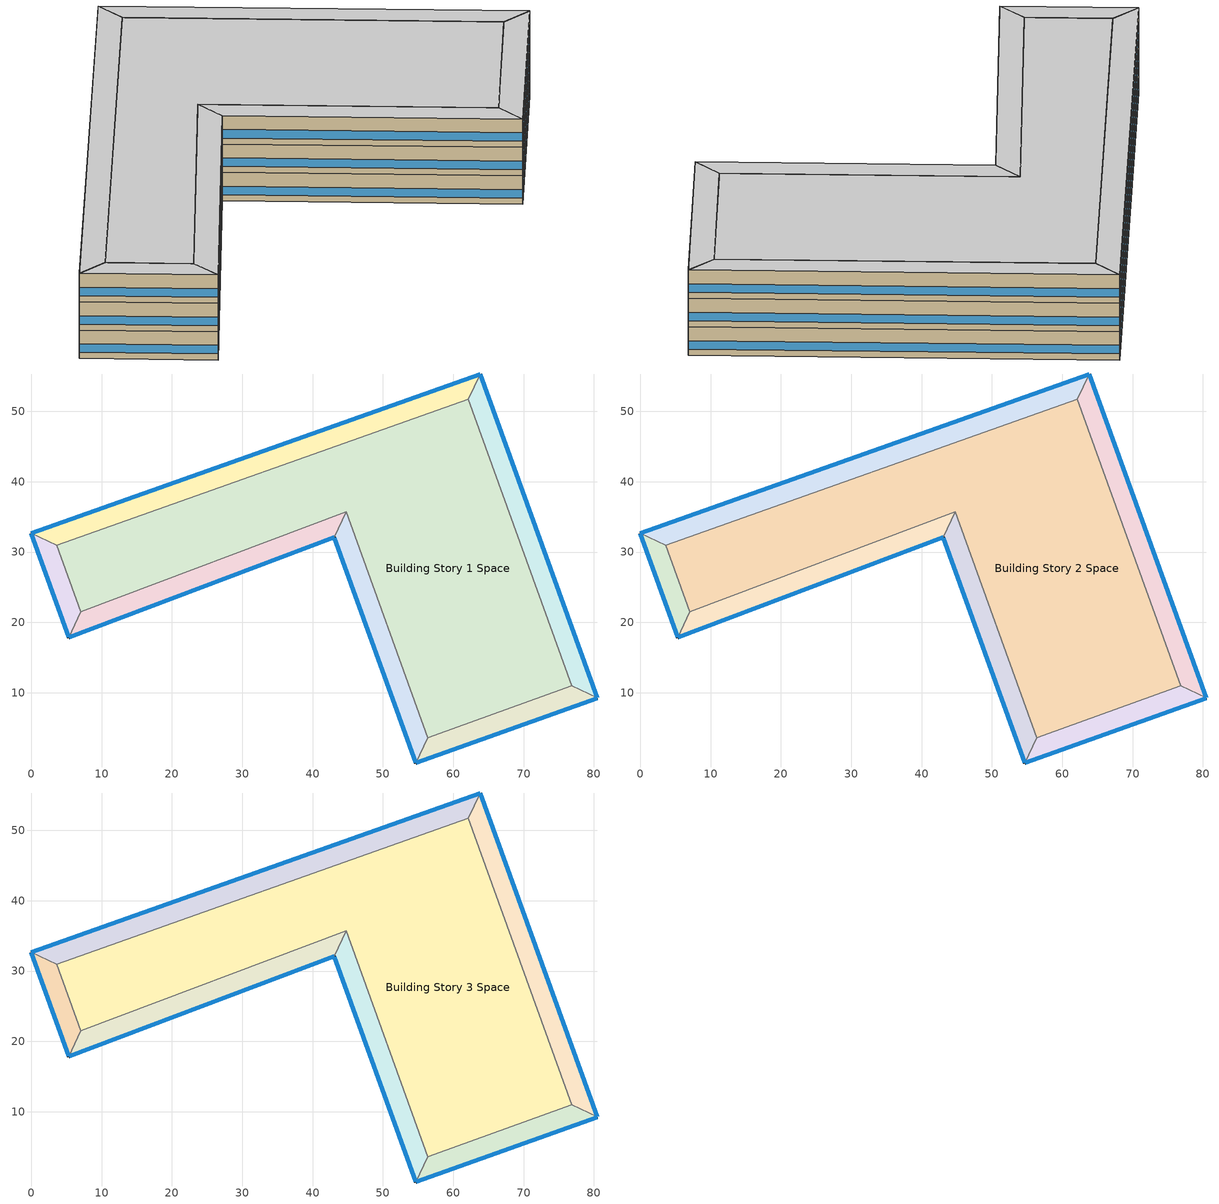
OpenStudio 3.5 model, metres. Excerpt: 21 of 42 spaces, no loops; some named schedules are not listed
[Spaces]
Building Story 1 Space
 floor ground: 56.39,3.62 44.77,35.71 7.02,21.48 3.62,30.94 62.14,51.7 76.87,10.95 z0
 wall adiabatic (LargeHotel Interior Wall): 44.77,35.71 56.39,3.62 76.87,10.95 62.14,51.7 3.62,30.94 7.02,21.48 44.77,35.71 z0:3.6
 ceiling adiabatic (LargeHotel Interior Floor): 76.87,10.95 62.14,51.7 3.62,30.94 7.02,21.48 44.77,35.71 56.39,3.62 z3.6
Building Story 1 Space 1
 floor ground: 54.69,0 43.1,32.08 44.77,35.71 56.39,3.62 z0
 wall outside: 43.1,32.08 54.69,0 z0:3.6
 wall adiabatic (LargeHotel Interior Wall): 54.69,0 56.39,3.62 44.77,35.71 43.1,32.08 z0:3.6
 window: 43.11,32.06 54.68,0.02 z0.76:1.84
 ceiling adiabatic (LargeHotel Interior Ceiling): 56.39,3.62 44.77,35.71 43.1,32.08 54.69,0 z3.6
Building Story 1 Space 2
 floor ground: 43.1,32.08 5.35,17.85 7.02,21.48 44.77,35.71 z0
 wall outside: 5.35,17.85 43.1,32.08 z0:3.6
 wall adiabatic (LargeHotel Interior Wall): 43.1,32.08 44.77,35.71 7.02,21.48 5.35,17.85 z0:3.6
 window: 5.37,17.85 43.08,32.07 z0.76:1.84
 ceiling adiabatic (LargeHotel Interior Ceiling): 44.77,35.71 7.02,21.48 5.35,17.85 43.1,32.08 z3.6
Building Story 1 Space 3
 floor ground: 5.35,17.85 0,32.65 3.62,30.94 7.02,21.48 z0
 wall outside: 0,32.65 5.35,17.85 z0:3.6
 wall adiabatic (LargeHotel Interior Wall): 5.35,17.85 7.02,21.48 3.62,30.94 0,32.65 z0:3.6
 window: 0.01,32.63 5.34,17.87 z0.76:1.85
 ceiling adiabatic (LargeHotel Interior Ceiling): 7.02,21.48 3.62,30.94 0,32.65 5.35,17.85 z3.6
Building Story 1 Space 4
 floor ground: 0,32.65 63.85,55.31 62.14,51.7 3.62,30.94 z0
 wall outside: 63.85,55.31 0,32.65 z0:3.6
 wall adiabatic (LargeHotel Interior Wall): 0,32.65 3.62,30.94 62.14,51.7 63.85,55.31 z0:3.6
 window: 63.82,55.31 0.02,32.66 z0.76:1.84
 ceiling adiabatic (LargeHotel Interior Ceiling): 3.62,30.94 62.14,51.7 63.85,55.31 0,32.65 z3.6
Building Story 1 Space 5
 floor ground: 63.85,55.31 80.48,9.25 76.87,10.95 62.14,51.7 z0
 wall outside: 80.48,9.25 63.85,55.31 z0:3.6
 wall adiabatic (LargeHotel Interior Wall): 63.85,55.31 62.14,51.7 76.87,10.95 80.48,9.25 z0:3.6
 window: 80.48,9.28 63.85,55.29 z0.76:1.84
 ceiling adiabatic (LargeHotel Interior Ceiling): 62.14,51.7 76.87,10.95 80.48,9.25 63.85,55.31 z3.6
Building Story 1 Space 6
 floor ground: 80.48,9.25 54.69,0 56.39,3.62 76.87,10.95 z0
 wall outside: 54.69,0 80.48,9.25 z0:3.6
 wall adiabatic (LargeHotel Interior Wall): 80.48,9.25 76.87,10.95 56.39,3.62 54.69,0 z0:3.6
 window: 54.71,0.01 80.46,9.24 z0.76:1.84
 ceiling adiabatic (LargeHotel Interior Ceiling): 76.87,10.95 56.39,3.62 54.69,0 80.48,9.25 z3.6
Building Story 2 Space
 floor adiabatic (LargeHotel Interior Floor): 56.39,3.62 44.77,35.71 7.02,21.48 3.62,30.94 62.14,51.7 76.87,10.95 z3.6
 wall adiabatic (LargeHotel Interior Wall): 44.77,35.71 56.39,3.62 76.87,10.95 62.14,51.7 3.62,30.94 7.02,21.48 44.77,35.71 z3.6:7.2
 ceiling adiabatic (LargeHotel Interior Ceiling): 76.87,10.95 62.14,51.7 3.62,30.94 7.02,21.48 44.77,35.71 56.39,3.62 z7.2
Building Story 2 Space 1
 floor adiabatic (LargeHotel Interior Ceiling): 54.69,0 43.1,32.08 44.77,35.71 56.39,3.62 z3.6
 wall outside: 43.1,32.08 54.69,0 z3.6:7.2
 wall adiabatic (LargeHotel Interior Wall): 54.69,0 56.39,3.62 44.77,35.71 43.1,32.08 z3.6:7.2
 window: 43.11,32.06 54.68,0.02 z4.36:5.44
 ceiling adiabatic (LargeHotel Interior Ceiling): 56.39,3.62 44.77,35.71 43.1,32.08 54.69,0 z7.2
Building Story 2 Space 2
 floor adiabatic (LargeHotel Interior Ceiling): 43.1,32.08 5.35,17.85 7.02,21.48 44.77,35.71 z3.6
 wall outside: 5.35,17.85 43.1,32.08 z3.6:7.2
 wall adiabatic (LargeHotel Interior Wall): 43.1,32.08 44.77,35.71 7.02,21.48 5.35,17.85 z3.6:7.2
 window: 5.37,17.85 43.08,32.07 z4.36:5.44
 ceiling adiabatic (LargeHotel Interior Floor): 44.77,35.71 7.02,21.48 5.35,17.85 43.1,32.08 z7.2
Building Story 2 Space 3
 floor adiabatic (LargeHotel Interior Ceiling): 5.35,17.85 0,32.65 3.62,30.94 7.02,21.48 z3.6
 wall outside: 0,32.65 5.35,17.85 z3.6:7.2
 wall adiabatic (LargeHotel Interior Wall): 5.35,17.85 7.02,21.48 3.62,30.94 0,32.65 z3.6:7.2
 window: 0.01,32.63 5.34,17.87 z4.36:5.45
 ceiling adiabatic (LargeHotel Interior Floor): 7.02,21.48 3.62,30.94 0,32.65 5.35,17.85 z7.2
Building Story 2 Space 4
 floor adiabatic (LargeHotel Interior Ceiling): 0,32.65 63.85,55.31 62.14,51.7 3.62,30.94 z3.6
 wall outside: 63.85,55.31 0,32.65 z3.6:7.2
 wall adiabatic (LargeHotel Interior Wall): 0,32.65 3.62,30.94 62.14,51.7 63.85,55.31 z3.6:7.2
 window: 63.82,55.31 0.02,32.66 z4.36:5.44
 ceiling adiabatic (LargeHotel Interior Floor): 3.62,30.94 62.14,51.7 63.85,55.31 0,32.65 z7.2
Building Story 2 Space 5
 floor adiabatic (LargeHotel Interior Ceiling): 63.85,55.31 80.48,9.25 76.87,10.95 62.14,51.7 z3.6
 wall outside: 80.48,9.25 63.85,55.31 z3.6:7.2
 wall adiabatic (LargeHotel Interior Wall): 63.85,55.31 62.14,51.7 76.87,10.95 80.48,9.25 z3.6:7.2
 window: 80.48,9.28 63.85,55.29 z4.36:5.44
 ceiling adiabatic (LargeHotel Interior Floor): 62.14,51.7 76.87,10.95 80.48,9.25 63.85,55.31 z7.2
Building Story 2 Space 6
 floor adiabatic (LargeHotel Interior Ceiling): 80.48,9.25 54.69,0 56.39,3.62 76.87,10.95 z3.6
 wall outside: 54.69,0 80.48,9.25 z3.6:7.2
 wall adiabatic (LargeHotel Interior Wall): 80.48,9.25 76.87,10.95 56.39,3.62 54.69,0 z3.6:7.2
 window: 54.71,0.01 80.46,9.24 z4.36:5.44
 ceiling adiabatic (LargeHotel Interior Floor): 76.87,10.95 56.39,3.62 54.69,0 80.48,9.25 z7.2
Building Story 3 Space
 floor adiabatic (LargeHotel Interior Ceiling): 56.39,3.62 44.77,35.71 7.02,21.48 3.62,30.94 62.14,51.7 76.87,10.95 z7.2
 wall adiabatic (LargeHotel Interior Wall): 44.77,35.71 56.39,3.62 76.87,10.95 62.14,51.7 3.62,30.94 7.02,21.48 44.77,35.71 z7.2:10.8
 ceiling adiabatic (LargeHotel Interior Floor): 76.87,10.95 62.14,51.7 3.62,30.94 7.02,21.48 44.77,35.71 56.39,3.62 z10.8
Building Story 3 Space 1
 floor adiabatic (LargeHotel Interior Ceiling): 54.69,0 43.1,32.08 44.77,35.71 56.39,3.62 z7.2
 wall outside: 43.1,32.08 54.69,0 z7.2:10.8
 wall adiabatic (LargeHotel Interior Wall): 54.69,0 56.39,3.62 44.77,35.71 43.1,32.08 z7.2:10.8
 window: 43.11,32.06 54.68,0.02 z7.96:9.04
 ceiling adiabatic (LargeHotel Interior Ceiling): 56.39,3.62 44.77,35.71 43.1,32.08 54.69,0 z10.8
Building Story 3 Space 2
 floor adiabatic (LargeHotel Interior Floor): 43.1,32.08 5.35,17.85 7.02,21.48 44.77,35.71 z7.2
 wall outside: 5.35,17.85 43.1,32.08 z7.2:10.8
 wall adiabatic (LargeHotel Interior Wall): 43.1,32.08 44.77,35.71 7.02,21.48 5.35,17.85 z7.2:10.8
 window: 5.37,17.85 43.08,32.07 z7.96:9.04
 ceiling adiabatic (LargeHotel Interior Ceiling): 44.77,35.71 7.02,21.48 5.35,17.85 43.1,32.08 z10.8
Building Story 3 Space 3
 floor adiabatic (LargeHotel Interior Floor): 5.35,17.85 0,32.65 3.62,30.94 7.02,21.48 z7.2
 wall outside: 0,32.65 5.35,17.85 z7.2:10.8
 wall adiabatic (LargeHotel Interior Wall): 5.35,17.85 7.02,21.48 3.62,30.94 0,32.65 z7.2:10.8
 window: 0.01,32.63 5.34,17.87 z7.96:9.05
 ceiling adiabatic (LargeHotel Interior Ceiling): 7.02,21.48 3.62,30.94 0,32.65 5.35,17.85 z10.8
Building Story 3 Space 4
 floor adiabatic (LargeHotel Interior Floor): 0,32.65 63.85,55.31 62.14,51.7 3.62,30.94 z7.2
 wall outside: 63.85,55.31 0,32.65 z7.2:10.8
 wall adiabatic (LargeHotel Interior Wall): 0,32.65 3.62,30.94 62.14,51.7 63.85,55.31 z7.2:10.8
 window: 63.82,55.31 0.02,32.66 z7.96:9.04
 ceiling adiabatic (LargeHotel Interior Ceiling): 3.62,30.94 62.14,51.7 63.85,55.31 0,32.65 z10.8
Building Story 3 Space 5
 floor adiabatic (LargeHotel Interior Floor): 63.85,55.31 80.48,9.25 76.87,10.95 62.14,51.7 z7.2
 wall outside: 80.48,9.25 63.85,55.31 z7.2:10.8
 wall adiabatic (LargeHotel Interior Wall): 63.85,55.31 62.14,51.7 76.87,10.95 80.48,9.25 z7.2:10.8
 window: 80.48,9.28 63.85,55.29 z7.96:9.04
 ceiling adiabatic (LargeHotel Interior Ceiling): 62.14,51.7 76.87,10.95 80.48,9.25 63.85,55.31 z10.8
Building Story 3 Space 6
 floor adiabatic (LargeHotel Interior Floor): 80.48,9.25 54.69,0 56.39,3.62 76.87,10.95 z7.2
 wall outside: 54.69,0 80.48,9.25 z7.2:10.8
 wall adiabatic (LargeHotel Interior Wall): 80.48,9.25 76.87,10.95 56.39,3.62 54.69,0 z7.2:10.8
 window: 54.71,0.01 80.46,9.24 z7.96:9.04
 ceiling adiabatic (LargeHotel Interior Ceiling): 76.87,10.95 56.39,3.62 54.69,0 80.48,9.25 z10.8
[Site]
Buffalo Niagara Intl Ap_NY_USA: Latitude {deg}=42.8214; Longitude {deg}=-78.8506; Time Zone {hr}=-5; Elevation {m}=53.6448; Terrain=City
[Site:WaterMainsTemperature]
Calculation Method=Correlation; Annual Average Outdoor Air Temperature {C}=8.96667; Maximum Difference In Monthly Average Outdoor Air Temperatures {deltaC}=26.2
[SizingPeriod:DesignDay] Barometric Pressure {Pa}=98769; Rain Indicator=No; Snow Indicator=No; Day of Month=21; Daylight Saving Time Indicator=No; Humidity Condition Type=Wetbulb; Dry-Bulb Temperature Range Modifier Type=DefaultMultipliers
Name | Maximum Dry-Bulb Temperature {C} | Daily Dry-Bulb Temperature Range {deltaC} | Wind Speed {m/s} | Wind Direction {deg} | Month | Day Type | Wetbulb or DewPoint at Maximum Dry-Bulb {C} | Solar Model Indicator | ASHRAE Clear Sky Optical Depth for Beam Irradiance | ASHRAE Clear Sky Optical Depth for Diffuse Irradiance | Sky Clearness
Buffalo Niagara Intl Ap Ann Clg .4% Condns DB=>MWB 1 | 30.3 | 9.3 | 5.7 | 240 | 7 | SummerDesignDay | 21.8 | ASHRAETau | 0.462 | 2.001
Buffalo Niagara Intl Ap Ann Clg .4% Condns WB=>MDB 1 | 27.8 | 9.3 | 5.7 | 240 | 7 | SummerDesignDay | 23.8 | ASHRAETau | 0.462 | 2.001
Buffalo Niagara Intl Ap Ann Htg 99.6% Condns DB 1 | -16.3 | 0 | 5.1 | 270 | 1 | WinterDesignDay | -16.3 | ASHRAEClearSky |  |  | 0
[ClimateZones]
Climate Zone Institution Name 1=ASHRAE; Climate Zone Document Name 1=ANSI/ASHRAE Standard 169; Climate Zone Document Year 1=2006; Climate Zone Value 1=6A
[Site:GroundTemperature:FCfactorMethod]
January Ground Temperature {C}=7.4; February Ground Temperature {C}=-0; March Ground Temperature {C}=-7.6; April Ground Temperature {C}=-12.6; May Ground Temperature {C}=-7.7; June Ground Temperature {C}=0.3; July Ground Temperature {C}=7; August Ground Temperature {C}=14.2; September Ground Temperature {C}=19.2; October Ground Temperature {C}=20.9; November Ground Temperature {C}=20; December Ground Temperature {C}=15.4
[Building]
hotel_1: Nominal Floor to Floor Height {m}=3.6; Default Construction Set=Res 90.1-2013 - LrgHotel - ASHRAE 169-2013-6A; Standards Number of Stories=6; Standards Number of Above Ground Stories=6; Standards Building Type=LargeHotel
[DefaultConstructionSet]
Res 90.1-2013 - LrgHotel - ASHRAE 169-2013-6A: Default Exterior Surface Constructions=Default Surface Constructions 1; Default Interior Surface Constructions=Default Surface Constructions 2; Default Ground Contact Surface Constructions=Default Surface Constructions 3; Default Exterior SubSurface Constructions=Default Sub Surface Constructions 1; Default Interior SubSurface Constructions=Default Sub Surface Constructions 2; Interior Partition Construction=Typical Interior Partition
[DefaultSurfaceConstructions]
Name | Floor Construction | Wall Construction | Roof Ceiling Construction
Default Surface Constructions 1 | Typical Insulated Exterior Mass Floor R-19.61 | Typical Insulated Exterior Mass Wall R-12.5 | Typical IEAD Roof R-31.25
Default Surface Constructions 2 | LargeHotel Interior Floor | LargeHotel Interior Wall | LargeHotel Interior Ceiling
Default Surface Constructions 3 | Typical Insulated Carpeted 8in Slab Floor | Typical Insulated Basement Mass Wall
[Construction]
Typical Insulated Exterior Mass Floor R-19.61: Typical Insulation R-17.04, 4 in. Normalweight Concrete Floor, Typical Carpet Pad
Typical Insulated Exterior Mass Wall R-12.5: 1IN Stucco, 8IN CONCRETE HW RefBldg, Typical Insulation R-10.11, 1/2IN Gypsum
Typical IEAD Roof R-31.25: Roof Membrane, Typical Insulation R-30.13, Metal Roof Surface
LargeHotel Interior Floor: G01 13mm gypsum board, Nonres_Floor_Insulation, 100mm Normalweight concrete floor, CP02 CARPET PAD
LargeHotel Interior Wall: G01 13mm gypsum board, G01 13mm gypsum board
LargeHotel Interior Ceiling: CP02 CARPET PAD, 100mm Normalweight concrete floor, Nonres_Floor_Insulation, G01 13mm gypsum board
Typical Insulated Carpeted 8in Slab Floor: 8 in. Normalweight Concrete Floor, Typical Carpet Pad
Typical Insulated Basement Mass Wall: 8 in. Concrete Block Basement Wall
U 0.48 SHGC 0.40 Dbl Ref-D Clr 6mm/13mm: REF D CLEAR 6MM, AIR 13MM, CLEAR 6MM
Typical Insulated Metal Door R-2.0: F08 Metal surface, Typical Insulation R-1.15
U 0.44 SHGC 0.26 Dbl Ref-B-H Clr 6mm/13mm Air: REF B CLEAR HI 6MM, AIR 13MM, CLEAR 6MM
Typical Overhead Door R-2.0: Typical Insulation R-1.15 1
Window_U_0.50_SHGC_0.40_Skylight_Frame_Width_0.430_in: Glass_2052_LayerAvg, Gap_1_W_0_0038, Glass_2027F_LayerAvg
Typical Interior Window: Clear 3mm
Typical Interior Door; Typical Interior Partition: G05 25mm wood
InteriorFurnishings 1: Std Wood 6inch 1
InteriorFurnishings 2: Std Wood 6inch 2
[Material:NoMass] Roughness=Smooth; Thermal Absorptance=0.9; Solar Absorptance=0.7
Name | Thermal Resistance {m2-K/W} | Visible Absorptance
Typical Insulation R-17.04 | 3.00072 | 0.7
Typical Carpet Pad; CP02 CARPET PAD | 0.21648 | 0.8
Typical Insulation R-10.11 | 1.78074 | 0.7
Typical Insulation R-30.13 | 5.30668 | 0.7
Nonres_Floor_Insulation | 2.88292 | 0.7
Typical Insulation R-1.15 | 0.202509 | 0.7
Typical Insulation R-1.15 1 | 0.202527 | 0.7
[Material] Thermal Absorptance=0.9
Name | Roughness | Thickness {m} | Conductivity {W/m-K} | Density {kg/m3} | Specific Heat {J/kg-K} | Solar Absorptance | Visible Absorptance
4 in. Normalweight Concrete Floor | MediumRough | 0.1016 | 2.31 | 2322 | 832 | 0.7 | 0.7
1IN Stucco | Smooth | 0.0253 | 0.6918 | 1858 | 837 | 0.7 | 0.92
8IN CONCRETE HW RefBldg | Rough | 0.2032 | 1.311 | 2240 | 836.8 | 0.7 | 0.7
1/2IN Gypsum | Smooth | 0.0127 | 0.16 | 784.9 | 830 | 0.4 | 0.4
Roof Membrane | VeryRough | 0.0095 | 0.16 | 1121.29 | 1460 | 0.7 | 0.7
Metal Roof Surface; F08 Metal surface | Smooth | 0.0008 | 45.28 | 7824 | 500 | 0.7 | 0.7
G01 13mm gypsum board | Smooth | 0.0127 | 0.160031 | 800.001 | 1090.73 | 0.7 | 0.5
100mm Normalweight concrete floor | MediumRough | 0.1016 | 2.31045 | 2322 | 832.557 | 0.7 | 0.7
8 in. Normalweight Concrete Floor | MediumRough | 0.2032 | 2.31 | 2322 | 832 | 0.7 | 0.7
8 in. Concrete Block Basement Wall | MediumRough | 0.2032 | 1.326 | 1842 | 912 | 0.7 | 0.7
G05 25mm wood | MediumSmooth | 0.0254 | 0.15 | 608 | 1630 | 0.5 | 0.5
Std Wood 6inch 1; Std Wood 6inch 2 | MediumSmooth | 0.15 | 0.12 | 540 | 1210 | 0.7 | 0.7
[DefaultSubSurfaceConstructions]
Name | Fixed Window Construction | Operable Window Construction | Door Construction | Glass Door Construction | Overhead Door Construction | Skylight Construction | Tubular Daylight Dome Construction | Tubular Daylight Diffuser Construction
Default Sub Surface Constructions 1 | U 0.48 SHGC 0.40 Dbl Ref-D Clr 6mm/13mm | U 0.48 SHGC 0.40 Dbl Ref-D Clr 6mm/13mm | Typical Insulated Metal Door R-2.0 | U 0.44 SHGC 0.26 Dbl Ref-B-H Clr 6mm/13mm Air | Typical Overhead Door R-2.0 | Window_U_0.50_SHGC_0.40_Skylight_Frame_Width_0.430_in | Typical Interior Window | Typical Interior Window
Default Sub Surface Constructions 2 | Typical Interior Window | Typical Interior Window | Typical Interior Door
[WindowMaterial:Glazing] Optical Data Type=SpectralAverage; Infrared Transmittance at Normal Incidence=0; Dirt Correction Factor for Solar and Visible Transmittance=1; Solar Diffusing=No
Name | Thickness {m} | Solar Transmittance at Normal Incidence | Front Side Solar Reflectance at Normal Incidence | Back Side Solar Reflectance at Normal Incidence | Visible Transmittance at Normal Incidence | Front Side Visible Reflectance at Normal Incidence | Back Side Visible Reflectance at Normal Incidence | Front Side Infrared Hemispherical Emissivity | Back Side Infrared Hemispherical Emissivity | Conductivity {W/m-K}
REF D CLEAR 6MM | 0.006 | 0.429 | 0.308 | 0.379 | 0.334 | 0.453 | 0.505 | 0.84 | 0.82 | 0.9
CLEAR 6MM | 0.006 | 0.775 | 0.071 | 0.071 | 0.881 | 0.08 | 0.08 | 0.84 | 0.84 | 0.9
REF B CLEAR HI 6MM | 0.006 | 0.24 | 0.16 | 0.32 | 0.3 | 0.16 | 0.29 | 0.84 | 0.6 | 0.9
Glass_2052_LayerAvg | 0.00837 | 0.507767 | 0.054228 | 0.0544931 | 0.586833 | 0.05805 | 0.058397 | 0.84 | 0.84 | 1
Glass_2027F_LayerAvg | 0.004 | 0.369744 | 0.470069 | 0.340935 | 0.765222 | 0.0546 | 0.073741 | 0.03675 | 0.84 | 1
Clear 3mm | 0.003 | 0.837 | 0.075 | 0.075 | 0.898 | 0.081 | 0.081 | 0.84 | 0.84 | 0.9
[WindowMaterial:Gas] Gas Type=Air
Name | Thickness {m}
AIR 13MM | 0.0127
Gap_1_W_0_0038 | 0.0038
[People:Definition] Number of People Calculation Method=People/Area; Fraction Radiant=0.3; Enable ASHRAE 55 Comfort Warnings=Yes; Mean Radiant Temperature Calculation Type=ZoneAveraged; Thermal Comfort Model Type 1=Fanger
Name | People per Space Floor Area {person/m2}
LargeHotel Banquet People Definition; LargeHotel Cafe People Definition | 0.753474
LargeHotel GuestRoom People Definition | 0.0384272
LargeHotel Kitchen People Definition | 0.215278
LargeHotel Laundry People Definition | 0.107639
LargeHotel Lobby People Definition | 0.322917
LargeHotel Retail People Definition | 0.161459
[Lights:Definition] Design Level Calculation Method=Watts/Area; Fraction Radiant=0.7; Fraction Visible=0.2; Return Air Fraction=0
Name | Watts per Space Floor Area {W/m2}
LargeHotel Banquet Lights Definition; LargeHotel Cafe Lights Definition | 6.99654
LargeHotel Corridor Lights Definition | 7.10418
LargeHotel GuestRoom Lights Definition | 9.79516
LargeHotel Kitchen Lights Definition | 13.0243
LargeHotel Laundry Lights Definition | 6.45835
LargeHotel Lobby Lights Definition | 11.4097
LargeHotel Mechanical Lights Definition | 4.52084
LargeHotel Retail Lights Definition | 13.5625
LargeHotel Storage Lights Definition | 6.78126
[ElectricEquipment:Definition] Design Level Calculation Method=Watts/Area
Name | Watts per Space Floor Area {W/m2} | Fraction Latent | Fraction Radiant | Fraction Lost
LargeHotel Banquet Elec Equip Definition | 67.8234 | 0 | 0.5 | 0
LargeHotel Cafe Elec Equip Definition; LargeHotel Mechanical Elec Equip Definition | 5.38196 | 0 | 0.5 | 0
LargeHotel GuestRoom Elec Equip Definition | 6.74897 | 0 | 0.5 | 0
LargeHotel Kitchen Elec Equip Definition | 508.057 | 0.2 | 0.5 | 0.1
LargeHotel Laundry Elec Equip Definition | 61.6772 | 0 | 0.5 | 0
LargeHotel Lobby Elec Equip Definition | 8.07293 | 0 | 0.5 | 0
LargeHotel Retail Elec Equip Definition | 10.7639 | 0 | 0.5 | 0
LargeHotel Storage Elec Equip Definition | 2.69098 | 0 | 0.5 | 0
Elevator Fan 1 - pre-normalized value was 31 W. | 0.015765 |  | 0.5
Elevator Lights 1 - pre-normalized value was 32 W. | 0.0164733 |  | 0.5
Elevator Lift Motor 1 - pre-normalized value was 20370 W. | 10.3733 | 0 | 0 | 1
[DesignSpecification:OutdoorAir] Outdoor Air Method=Sum
Name | Outdoor Air Flow per Person {m3/s-person} | Outdoor Air Flow per Floor Area {m3/s-m2}
Blended OA | 0.00273755 | 0.000497737
Blended OA 1 | 0.00350917 | 0.0003048
Blended OA 2 | 0.00235974 | 0.0003048
[DefaultScheduleSet]
Story Ground Blended Space Type Schedule Set; Story Mid Blended Space Type Schedule Set; Story Mid2 Blended Space Type Schedule Set
[GasEquipment:Definition] Design Level Calculation Method=Watts/Area
Name | Watts per Space Floor Area {W/m2} | Fraction Latent | Fraction Radiant | Fraction Lost
LargeHotel Kitchen Gas Equip Definition | 2419.57 | 0.1 | 0.2 | 0.7
LargeHotel Laundry Gas Equip Definition | 536.28 | 0 | 0.5 | 0
[SpaceInfiltration:DesignFlowRate] Schedule=Always On Discrete; Design Flow Rate Calculation Method=Flow/ExteriorArea; Constant Term Coefficient=0; Temperature Term Coefficient=0; Velocity Term Coefficient=0.224; Velocity Squared Term Coefficient=0
Name | Space or SpaceType | Flow per Exterior Surface Area {m3/s-m2}
LargeHotel Banquet A  - Story Ground Infiltration; LargeHotel Banquet C  - Story Ground Infiltration | Story Ground Blended Space Type | 9.03494e-05
LargeHotel Banquet A end_a - Story Ground Infiltration; LargeHotel Banquet C end_a - Story Ground Infiltration; LargeHotel Cafe A end_b - Story Ground Infiltration; LargeHotel Cafe C end_b - Story Ground Infiltration | Story Ground Blended Space Type | 2.17558e-05
LargeHotel Banquet B end_a - Story Ground Infiltration; LargeHotel Cafe B end_b - Story Ground Infiltration | Story Ground Blended Space Type | 2.49306e-05
LargeHotel Cafe A  - Story Ground Infiltration; LargeHotel Cafe C  - Story Ground Infiltration | Story Ground Blended Space Type | 1.78464e-05
LargeHotel Corridor B end_a - Story Mid2 Infiltration; LargeHotel Corridor B end_b - Story Mid2 Infiltration | Story Mid2 Blended Space Type | 1.38899e-05
LargeHotel Corridor B end_b - Story Mid Infiltration | Story Mid Blended Space Type | 1.38899e-05
LargeHotel GuestRoom A  - Story Mid Infiltration; LargeHotel GuestRoom C  - Story Mid Infiltration | Story Mid Blended Space Type | 4.63977e-05
LargeHotel GuestRoom A  - Story Mid2 Infiltration; LargeHotel GuestRoom C  - Story Mid2 Infiltration | Story Mid2 Blended Space Type | 0.000216345
LargeHotel GuestRoom A end_a - Story Mid2 Infiltration; LargeHotel GuestRoom A end_b - Story Mid2 Infiltration; LargeHotel GuestRoom C end_a - Story Mid2 Infiltration; LargeHotel GuestRoom C end_b - Story Mid2 Infiltration | Story Mid2 Blended Space Type | 2.72761e-05
LargeHotel GuestRoom A end_b - Story Mid Infiltration; LargeHotel GuestRoom C end_b - Story Mid Infiltration | Story Mid Blended Space Type | 2.72761e-05
LargeHotel Kitchen A  - Story Ground Infiltration; LargeHotel Kitchen C  - Story Ground Infiltration | Story Ground Blended Space Type | 1.57465e-05
LargeHotel Laundry A  - Story Ground Infiltration; LargeHotel Laundry C  - Story Ground Infiltration | Story Ground Blended Space Type | 1.19396e-05
LargeHotel Lobby A  - Story Ground Infiltration; LargeHotel Lobby C  - Story Ground Infiltration | Story Ground Blended Space Type | 1.86881e-05
LargeHotel Lobby A  - Story Mid Infiltration; LargeHotel Lobby C  - Story Mid Infiltration | Story Mid Blended Space Type | 0.000169947
LargeHotel Lobby A end_a - Story Mid Infiltration; LargeHotel Lobby C end_a - Story Mid Infiltration | Story Mid Blended Space Type | 2.17558e-05
LargeHotel Lobby B end_a - Story Mid Infiltration | Story Mid Blended Space Type | 2.49306e-05
LargeHotel Mechanical A  - Story Ground Infiltration; LargeHotel Mechanical C  - Story Ground Infiltration | Story Ground Blended Space Type | 2.50905e-05
LargeHotel Retail A  - Story Ground Infiltration; LargeHotel Retail C  - Story Ground Infiltration | Story Ground Blended Space Type | 2.21489e-05
LargeHotel Storage A  - Story Ground Infiltration; LargeHotel Storage C  - Story Ground Infiltration | Story Ground Blended Space Type | 1.45352e-05
[ElectricEquipment]
Name | Electric Equipment Definition | Space or SpaceType | Schedule | Multiplier
7 Elevator Lift Motors | Elevator Lift Motor 1 - pre-normalized value was 20370 W. | Story Ground Blended Space Type | Elevator Schedule 1 | 7
7 Elevator Fans | Elevator Fan 1 - pre-normalized value was 31 W. | Story Ground Blended Space Type | Elevator Schedule 3 | 7
7 Elevator Lights | Elevator Lights 1 - pre-normalized value was 32 W. | Story Ground Blended Space Type | Elevator Schedule 2 | 7
LargeHotel Laundry Elec Equip 1 | LargeHotel Laundry Elec Equip Definition | Story Ground Blended Space Type | HotelLarge BLDG_EQUIP_SCH | 0.0501453
LargeHotel Retail Elec Equip 1 | LargeHotel Retail Elec Equip Definition | Story Ground Blended Space Type | HotelLarge BLDG_EQUIP_SCH | 0.0930233
LargeHotel Lobby Elec Equip 1 | LargeHotel Lobby Elec Equip Definition | Story Ground Blended Space Type | HotelLarge BLDG_EQUIP_SCH | 0.0784884
LargeHotel Banquet Elec Equip 1 | LargeHotel Banquet Elec Equip Definition | Story Ground Blended Space Type | HotelLarge Kitchen_Elec_Equip_SCH | 0.425145
LargeHotel Cafe Elec Equip 1 | LargeHotel Cafe Elec Equip Definition | Story Ground Blended Space Type | HotelLarge BLDG_EQUIP_SCH | 0.12064
LargeHotel Mechanical Elec Equip 1 | LargeHotel Mechanical Elec Equip Definition | Story Ground Blended Space Type | HotelLarge BLDG_EQUIP_SCH | 0.105378
LargeHotel Storage Elec Equip 1 | LargeHotel Storage Elec Equip Definition | Story Ground Blended Space Type | HotelLarge BLDG_EQUIP_SCH | 0.0610465
LargeHotel Kitchen Elec Equip 1 | LargeHotel Kitchen Elec Equip Definition | Story Ground Blended Space Type | HotelLarge Kitchen_Elec_Equip_SCH | 0.0661337
LargeHotel Lobby Elec Equip 2 | LargeHotel Lobby Elec Equip Definition | Story Mid Blended Space Type | HotelLarge BLDG_EQUIP_SCH | 0.759448
LargeHotel GuestRoom Elec Equip 1 | LargeHotel GuestRoom Elec Equip Definition | Story Mid Blended Space Type | HotelLarge GuestRoom_Eqp_Sch_Adva | 0.168984
LargeHotel GuestRoom Elec Equip 2 | LargeHotel GuestRoom Elec Equip Definition | Story Mid2 Blended Space Type | HotelLarge GuestRoom_Eqp_Sch_Adva | 0.702485
[Exterior:Lights:Definition]
Name | Design Level {W}
Parking Areas and Drives Def (W/ft^2) | 0.1
Building Facades Def (W/ft^2) | 0.15
Main Entries Def (W/ft) | 30
Other Doors Def (W/ft) | 20
Entry Canopies Def (W/ft^2) | 0.4
[Exterior:Lights] Control Option=AstronomicalClock
Name | Exterior Lights Definition | Schedule | Multiplier
Parking Areas and Drives | Parking Areas and Drives Def (W/ft^2) | Schedule Ruleset 2 | 91172.8
Building Facades | Building Facades Def (W/ft^2) | Schedule Ruleset 1 | 7854.1
Main Entries | Main Entries Def (W/ft) | Schedule Ruleset 2 | 33.8192
Other Doors | Other Doors Def (W/ft) | Schedule Ruleset 2 | 19.1924
Entry Canopies | Entry Canopies Def (W/ft^2) | Schedule Ruleset 2 | 1620
[ThermostatSetpoint:DualSetpoint]
Name | Heating Setpoint Temperature Schedule | Cooling Setpoint Temperature Schedule
Story Ground Blended Space Type Thermostat; Story Ground Blended Space Type Thermostat 1; Story Ground Blended Space Type Thermostat 2; Story Ground Blended Space Type Thermostat 3; Story Ground Blended Space Type Thermostat 4; Story Ground Blended Space Type Thermostat 5; Story Ground Blended Space Type Thermostat 6; Story Mid Blended Space Type Thermostat; Story Mid Blended Space Type Thermostat 1; Story Mid Blended Space Type Thermostat 2; Story Mid Blended Space Type Thermostat 3; Story Mid Blended Space Type Thermostat 4; Story Mid Blended Space Type Thermostat 5; Story Mid Blended Space Type Thermostat 6 | HotelLarge HTGSETP_SCH | HotelLarge CLGSETP_SCH
Story Mid2 Blended Space Type Thermostat; Story Mid2 Blended Space Type Thermostat 1; Story Mid2 Blended Space Type Thermostat 2; Story Mid2 Blended Space Type Thermostat 3; Story Mid2 Blended Space Type Thermostat 4; Story Mid2 Blended Space Type Thermostat 5; Story Mid2 Blended Space Type Thermostat 6 | HotelLarge Adva_OccGuestRoom_HtgSP_Sch | HotelLarge Adva_OccGuestRoom_ClgSP_Sch
[InternalMass:Definition] Design Level Calculation Method=SurfaceArea/Area; Surface Area per Space Floor Area=2
Name | Construction
Internal Mass Definition 2 | InteriorFurnishings 1
Internal Mass Definition 3 | InteriorFurnishings 2
[InternalMass]
Name | Internal Mass Definition | Space or SpaceType | Multiplier
LargeHotel Corridor B end_b - Story Mid2 Mass; LargeHotel Corridor B end_a - Story Mid2 Mass | Internal Mass Definition 2 | Story Mid2 Blended Space Type | 0.0135923
LargeHotel GuestRoom A end_b - Story Mid2 Mass; LargeHotel GuestRoom C end_b - Story Mid2 Mass; LargeHotel GuestRoom A end_a - Story Mid2 Mass; LargeHotel GuestRoom C end_a - Story Mid2 Mass | Internal Mass Definition 2 | Story Mid2 Blended Space Type | 0.0160469
LargeHotel GuestRoom C  - Story Mid2 Mass; LargeHotel GuestRoom A  - Story Mid2 Mass | Internal Mass Definition 2 | Story Mid2 Blended Space Type | 0.319149
LargeHotel GuestRoom A end_b - Story Mid Mass; LargeHotel GuestRoom C end_b - Story Mid Mass | Internal Mass Definition 2 | Story Mid Blended Space Type | 0.0160469
LargeHotel GuestRoom A  - Story Mid Mass; LargeHotel GuestRoom C  - Story Mid Mass | Internal Mass Definition 2 | Story Mid Blended Space Type | 0.0684453
LargeHotel Lobby A  - Story Mid Mass; LargeHotel Lobby C  - Story Mid Mass | Internal Mass Definition 2 | Story Mid Blended Space Type | 0.166306
LargeHotel Lobby B  - Story Mid Mass | Internal Mass Definition 2 | Story Mid Blended Space Type | 0.38115
LargeHotel Cafe C end_b - Story Ground Mass; LargeHotel Cafe A end_b - Story Ground Mass; LargeHotel Banquet C end_a - Story Ground Mass; LargeHotel Banquet A end_a - Story Ground Mass | Internal Mass Definition 2 | Story Ground Blended Space Type | 0.0106448
LargeHotel Kitchen C  - Story Ground Mass; LargeHotel Kitchen A  - Story Ground Mass | Internal Mass Definition 2 | Story Ground Blended Space Type | 0.0154091
LargeHotel Banquet B  - Story Ground Mass | Internal Mass Definition 2 | Story Ground Blended Space Type | 0.202632
LargeHotel Cafe B  - Story Ground Mass | Internal Mass Definition 2 | Story Ground Blended Space Type | 0.0400252
LargeHotel Cafe A  - Story Ground Mass; LargeHotel Cafe C  - Story Ground Mass | Internal Mass Definition 2 | Story Ground Blended Space Type | 0.0174641
LargeHotel Lobby C end_a - Story Mid Mass; LargeHotel Lobby A end_a - Story Mid Mass | Internal Mass Definition 2 | Story Mid Blended Space Type | 0.0106448
LargeHotel Cafe B end_b - Story Ground Mass; LargeHotel Banquet B end_a - Story Ground Mass | Internal Mass Definition 2 | Story Ground Blended Space Type | 0.0243965
LargeHotel Mechanical C  - Story Ground Mass; LargeHotel Mechanical A  - Story Ground Mass | Internal Mass Definition 2 | Story Ground Blended Space Type | 0.024553
LargeHotel Mechanical B  - Story Ground Mass | Internal Mass Definition 2 | Story Ground Blended Space Type | 0.0562719
LargeHotel Retail C  - Story Ground Mass; LargeHotel Retail A  - Story Ground Mass | Internal Mass Definition 2 | Story Ground Blended Space Type | 0.0216744
LargeHotel Retail B  - Story Ground Mass | Internal Mass Definition 2 | Story Ground Blended Space Type | 0.0496745
LargeHotel Lobby B end_a - Story Mid Mass | Internal Mass Definition 2 | Story Mid Blended Space Type | 0.0243965
LargeHotel Lobby C  - Story Ground Mass; LargeHotel Lobby A  - Story Ground Mass | Internal Mass Definition 2 | Story Ground Blended Space Type | 0.0182877
LargeHotel Storage B  - Story Ground Mass | Internal Mass Definition 2 | Story Ground Blended Space Type | 0.0325989
LargeHotel Kitchen B  - Story Ground Mass | Internal Mass Definition 2 | Story Ground Blended Space Type | 0.0353155
LargeHotel Laundry A  - Story Ground Mass; LargeHotel Laundry C  - Story Ground Mass | Internal Mass Definition 2 | Story Ground Blended Space Type | 0.0116838
LargeHotel Storage C  - Story Ground Mass; LargeHotel Storage A  - Story Ground Mass | Internal Mass Definition 2 | Story Ground Blended Space Type | 0.0142238
LargeHotel Laundry B  - Story Ground Mass | Internal Mass Definition 2 | Story Ground Blended Space Type | 0.0267777
LargeHotel Corridor B  - Story Mid Mass | Internal Mass Definition 2 | Story Mid Blended Space Type | 0.0579756
LargeHotel Corridor B  - Story Mid2 Mass | Internal Mass Definition 2 | Story Mid2 Blended Space Type | 0.27033
LargeHotel Corridor B end_b - Story Mid Mass | Internal Mass Definition 2 | Story Mid Blended Space Type | 0.0135923
LargeHotel Banquet A  - Story Ground Mass; LargeHotel Banquet C  - Story Ground Mass | Internal Mass Definition 2 | Story Ground Blended Space Type | 0.0884137
LargeHotel Lobby B  - Story Ground Mass | Internal Mass Definition 2 | Story Ground Blended Space Type | 0.0419129
Building Story 1 Space Mass | Internal Mass Definition 3 | Building Story 1 Space | 1
Building Story 2 Space Mass | Internal Mass Definition 3 | Building Story 2 Space | 1
Building Story 1 Space 6 Mass | Internal Mass Definition 3 | Building Story 1 Space 6 | 1
Building Story 1 Space 2 Mass | Internal Mass Definition 3 | Building Story 1 Space 2 | 1
Building Story 3 Space 4 Mass | Internal Mass Definition 3 | Building Story 3 Space 4 | 1
Building Story 3 Space 6 Mass | Internal Mass Definition 3 | Building Story 3 Space 6 | 1
Building Story 3 Space 5 Mass | Internal Mass Definition 3 | Building Story 3 Space 5 | 1
Building Story 3 Space 2 Mass | Internal Mass Definition 3 | Building Story 3 Space 2 | 1
Building Story 1 Space 3 Mass | Internal Mass Definition 3 | Building Story 1 Space 3 | 1
Building Story 3 Space 1 Mass | Internal Mass Definition 3 | Building Story 3 Space 1 | 1
Building Story 2 Space 3 Mass | Internal Mass Definition 3 | Building Story 2 Space 3 | 1
Building Story 3 Space Mass | Internal Mass Definition 3 | Building Story 3 Space | 1
Building Story 2 Space 5 Mass | Internal Mass Definition 3 | Building Story 2 Space 5 | 1
Building Story 2 Space 6 Mass | Internal Mass Definition 3 | Building Story 2 Space 6 | 1
Building Story 2 Space 4 Mass | Internal Mass Definition 3 | Building Story 2 Space 4 | 1
Building Story 1 Space 4 Mass | Internal Mass Definition 3 | Building Story 1 Space 4 | 1
Building Story 1 Space 5 Mass | Internal Mass Definition 3 | Building Story 1 Space 5 | 1
Building Story 2 Space 2 Mass | Internal Mass Definition 3 | Building Story 2 Space 2 | 1
Building Story 2 Space 1 Mass | Internal Mass Definition 3 | Building Story 2 Space 1 | 1
Building Story 1 Space 1 Mass | Internal Mass Definition 3 | Building Story 1 Space 1 | 1
Building Story 3 Space 3 Mass | Internal Mass Definition 3 | Building Story 3 Space 3 | 1
[People] Activity Level Schedule=HotelLarge ACTIVITY_SCH; Work Efficiency Schedule=Work Efficiency Schedule; Clothing Insulation Schedule=Clothing Schedule; Air Velocity Schedule=Air Velocity Schedule
Name | People Definition | Space or SpaceType | Number of People Schedule | Multiplier
LargeHotel Laundry People 1 | LargeHotel Laundry People Definition | Story Ground Blended Space Type | HotelLarge BLDG_OCC_SCH | 0.0501453
LargeHotel Retail People 1 | LargeHotel Retail People Definition | Story Ground Blended Space Type | HotelLarge BLDG_OCC_SCH | 0.0930233
LargeHotel Lobby People 1 | LargeHotel Lobby People Definition | Story Ground Blended Space Type | HotelLarge BLDG_OCC_SCH | 0.0784884
LargeHotel Banquet People 1 | LargeHotel Banquet People Definition | Story Ground Blended Space Type | HotelLarge BLDG_OCC_SCH | 0.425145
LargeHotel Cafe People 1 | LargeHotel Cafe People Definition | Story Ground Blended Space Type | HotelLarge BLDG_OCC_SCH | 0.12064
LargeHotel Kitchen People 1 | LargeHotel Kitchen People Definition | Story Ground Blended Space Type | HotelLarge BLDG_OCC_SCH | 0.0661337
LargeHotel Lobby People 2 | LargeHotel Lobby People Definition | Story Mid Blended Space Type | HotelLarge BLDG_OCC_SCH | 0.759448
LargeHotel GuestRoom People 1 | LargeHotel GuestRoom People Definition | Story Mid Blended Space Type | HotelLarge GuestRoom_Occ_Sch | 0.168984
LargeHotel GuestRoom People 2 | LargeHotel GuestRoom People Definition | Story Mid2 Blended Space Type | HotelLarge GuestRoom_Occ_Sch | 0.702485
[Lights] Fraction Replaceable=1
Name | Lights Definition | Space or SpaceType | Schedule | Multiplier
LargeHotel Laundry Lights 1 | LargeHotel Laundry Lights Definition | Story Ground Blended Space Type | HotelLarge BLDG_LIGHT_SCH_2013 | 0.0501453
LargeHotel Retail Lights 1 | LargeHotel Retail Lights Definition | Story Ground Blended Space Type | HotelLarge BLDG_LIGHT_SCH_2013 | 0.0930233
LargeHotel Lobby Lights 1 | LargeHotel Lobby Lights Definition | Story Ground Blended Space Type | HotelLarge BLDG_LIGHT_SCH_2013 | 0.0784884
LargeHotel Banquet Lights 1 | LargeHotel Banquet Lights Definition | Story Ground Blended Space Type | HotelLarge BLDG_LIGHT_SCH_2013 | 0.425145
LargeHotel Cafe Lights 1 | LargeHotel Cafe Lights Definition | Story Ground Blended Space Type | HotelLarge BLDG_LIGHT_SCH_2013 | 0.12064
LargeHotel Mechanical Lights 1 | LargeHotel Mechanical Lights Definition | Story Ground Blended Space Type | HotelLarge BLDG_LIGHT_MECHANIC_SCH_2013 | 0.105378
LargeHotel Storage Lights 1 | LargeHotel Storage Lights Definition | Story Ground Blended Space Type | HotelLarge BLDG_LIGHT_STORAGE_SCH_2013 | 0.0610465
LargeHotel Kitchen Lights 1 | LargeHotel Kitchen Lights Definition | Story Ground Blended Space Type | HotelLarge BLDG_LIGHT_SCH_2013 | 0.0661337
LargeHotel Lobby Lights 2 | LargeHotel Lobby Lights Definition | Story Mid Blended Space Type | HotelLarge BLDG_LIGHT_SCH_2013 | 0.759448
LargeHotel GuestRoom Lights 1 | LargeHotel GuestRoom Lights Definition | Story Mid Blended Space Type | HotelLarge BLDG_LIGHT_GUESTROOM_SCH_2013 | 0.168984
LargeHotel Corridor Lights 1 | LargeHotel Corridor Lights Definition | Story Mid Blended Space Type | HotelLarge BLDG_LIGHT_CORRIDOR_SCH_2013 | 0.0715679
LargeHotel Corridor Lights 2 | LargeHotel Corridor Lights Definition | Story Mid2 Blended Space Type | HotelLarge BLDG_LIGHT_CORRIDOR_SCH_2013 | 0.297515
LargeHotel GuestRoom Lights 2 | LargeHotel GuestRoom Lights Definition | Story Mid2 Blended Space Type | HotelLarge BLDG_LIGHT_GUESTROOM_SCH_2013 | 0.702485
[GasEquipment] Space or SpaceType=Story Ground Blended Space Type
Name | Gas Equipment Definition | Schedule | Multiplier
LargeHotel Laundry Gas Equip 1 | LargeHotel Laundry Gas Equip Definition | HotelLarge BLDG_EQUIP_SCH | 0.0501453
LargeHotel Kitchen Gas Equip 1 | LargeHotel Kitchen Gas Equip Definition | HotelLarge Kitchen_Gas_Equip_SCH | 0.0661337
[SpaceType] Standards Building Type=LargeHotel
Name | Default Schedule Set | Design Specification Outdoor Air Object | Standards Space Type
Story Ground Blended Space Type | Story Ground Blended Space Type Schedule Set | Blended OA | Banquet
Story Mid Blended Space Type | Story Mid Blended Space Type Schedule Set | Blended OA 1 | Lobby
Story Mid2 Blended Space Type | Story Mid2 Blended Space Type Schedule Set | Blended OA 2 | GuestRoom
[Space]
Name | Space Type | Building Story | Thermal Zone
Building Story 1 Space | Story Ground Blended Space Type | Building Story 1 | Building Story 1 ThermalZone
Building Story 1 Space 1 | Story Ground Blended Space Type | Building Story 1 | Building Story 1 ThermalZone 1
Building Story 1 Space 2 | Story Ground Blended Space Type | Building Story 1 | Building Story 1 ThermalZone 2
Building Story 1 Space 3 | Story Ground Blended Space Type | Building Story 1 | Building Story 1 ThermalZone 3
Building Story 1 Space 4 | Story Ground Blended Space Type | Building Story 1 | Building Story 1 ThermalZone 4
Building Story 1 Space 5 | Story Ground Blended Space Type | Building Story 1 | Building Story 1 ThermalZone 5
Building Story 1 Space 6 | Story Ground Blended Space Type | Building Story 1 | Building Story 1 ThermalZone 6
Building Story 2 Space | Story Mid Blended Space Type | Building Story 2 | Building Story 2 ThermalZone
Building Story 2 Space 1 | Story Mid Blended Space Type | Building Story 2 | Building Story 2 ThermalZone 1
Building Story 2 Space 2 | Story Mid Blended Space Type | Building Story 2 | Building Story 2 ThermalZone 2
Building Story 2 Space 3 | Story Mid Blended Space Type | Building Story 2 | Building Story 2 ThermalZone 3
Building Story 2 Space 4 | Story Mid Blended Space Type | Building Story 2 | Building Story 2 ThermalZone 4
Building Story 2 Space 5 | Story Mid Blended Space Type | Building Story 2 | Building Story 2 ThermalZone 5
Building Story 2 Space 6 | Story Mid Blended Space Type | Building Story 2 | Building Story 2 ThermalZone 6
Building Story 3 Space | Story Mid2 Blended Space Type | Building Story 3 | Building Story 3 ThermalZone
Building Story 3 Space 1 | Story Mid2 Blended Space Type | Building Story 3 | Building Story 3 ThermalZone 1
Building Story 3 Space 2 | Story Mid2 Blended Space Type | Building Story 3 | Building Story 3 ThermalZone 2
Building Story 3 Space 3 | Story Mid2 Blended Space Type | Building Story 3 | Building Story 3 ThermalZone 3
Building Story 3 Space 4 | Story Mid2 Blended Space Type | Building Story 3 | Building Story 3 ThermalZone 4
Building Story 3 Space 5 | Story Mid2 Blended Space Type | Building Story 3 | Building Story 3 ThermalZone 5
Building Story 3 Space 6 | Story Mid2 Blended Space Type | Building Story 3 | Building Story 3 ThermalZone 6
[BuildingStory] Nominal Floor to Floor Height {m}=3.6
Name | Nominal Z Coordinate {m}
Building Story 1 | 3.6
Building Story 2 | 7.2
Building Story 3 | 10.8
[ThermalZone] Use Ideal Air Loads=No
Name | Thermostat | Primary Daylighting Control | Fraction of Zone Controlled by Primary Daylighting Control | Secondary Daylighting Control | Fraction of Zone Controlled by Secondary Daylighting Control
Building Story 1 ThermalZone | Story Ground Blended Space Type Thermostat
Building Story 1 ThermalZone 1 | Story Ground Blended Space Type Thermostat 1 | Building Story 1 Space 1 Daylt Sensor 1 | 0.649 | Building Story 1 Space 1 Daylt Sensor 2 | 0.332
Building Story 1 ThermalZone 2 | Story Ground Blended Space Type Thermostat 2 | Building Story 1 Space 2 Daylt Sensor 1 | 0.652 | Building Story 1 Space 2 Daylt Sensor 2 | 0.331
Building Story 1 ThermalZone 3 | Story Ground Blended Space Type Thermostat 3 | Building Story 1 Space 3 Daylt Sensor 1 | 0.705
Building Story 1 ThermalZone 4 | Story Ground Blended Space Type Thermostat 4 | Building Story 1 Space 4 Daylt Sensor 1 | 0.661 | Building Story 1 Space 4 Daylt Sensor 2 | 0.338
Building Story 1 ThermalZone 5 | Story Ground Blended Space Type Thermostat 5 | Building Story 1 Space 5 Daylt Sensor 1 | 0.665 | Building Story 1 Space 5 Daylt Sensor 2 | 0.334
Building Story 1 ThermalZone 6 | Story Ground Blended Space Type Thermostat 6 | Building Story 1 Space 6 Daylt Sensor 1 | 0.678 | Building Story 1 Space 6 Daylt Sensor 2 | 0.321
Building Story 2 ThermalZone | Story Mid Blended Space Type Thermostat
Building Story 2 ThermalZone 1 | Story Mid Blended Space Type Thermostat 1 | Building Story 2 Space 1 Daylt Sensor 1 | 0.649 | Building Story 2 Space 1 Daylt Sensor 2 | 0.332
Building Story 2 ThermalZone 2 | Story Mid Blended Space Type Thermostat 2 | Building Story 2 Space 2 Daylt Sensor 1 | 0.652 | Building Story 2 Space 2 Daylt Sensor 2 | 0.331
Building Story 2 ThermalZone 3 | Story Mid Blended Space Type Thermostat 3 | Building Story 2 Space 3 Daylt Sensor 1 | 0.705 | Building Story 2 Space 3 Daylt Sensor 2 | 0.294
Building Story 2 ThermalZone 4 | Story Mid Blended Space Type Thermostat 4 | Building Story 2 Space 4 Daylt Sensor 1 | 0.661 | Building Story 2 Space 4 Daylt Sensor 2 | 0.338
Building Story 2 ThermalZone 5 | Story Mid Blended Space Type Thermostat 5 | Building Story 2 Space 5 Daylt Sensor 1 | 0.665 | Building Story 2 Space 5 Daylt Sensor 2 | 0.334
Building Story 2 ThermalZone 6 | Story Mid Blended Space Type Thermostat 6 | Building Story 2 Space 6 Daylt Sensor 1 | 0.678 | Building Story 2 Space 6 Daylt Sensor 2 | 0.321
Building Story 3 ThermalZone | Story Mid2 Blended Space Type Thermostat
Building Story 3 ThermalZone 1 | Story Mid2 Blended Space Type Thermostat 1 | Building Story 3 Space 1 Daylt Sensor 1 | 0.649 | Building Story 3 Space 1 Daylt Sensor 2 | 0.332
Building Story 3 ThermalZone 2 | Story Mid2 Blended Space Type Thermostat 2 | Building Story 3 Space 2 Daylt Sensor 1 | 0.652 | Building Story 3 Space 2 Daylt Sensor 2 | 0.331
Building Story 3 ThermalZone 3 | Story Mid2 Blended Space Type Thermostat 3 | Building Story 3 Space 3 Daylt Sensor 1 | 0.705 | Building Story 3 Space 3 Daylt Sensor 2 | 0.294
Building Story 3 ThermalZone 4 | Story Mid2 Blended Space Type Thermostat 4 | Building Story 3 Space 4 Daylt Sensor 1 | 0.661 | Building Story 3 Space 4 Daylt Sensor 2 | 0.338
Building Story 3 ThermalZone 5 | Story Mid2 Blended Space Type Thermostat 5 | Building Story 3 Space 5 Daylt Sensor 1 | 0.665 | Building Story 3 Space 5 Daylt Sensor 2 | 0.334
Building Story 3 ThermalZone 6 | Story Mid2 Blended Space Type Thermostat 6 | Building Story 3 Space 6 Daylt Sensor 1 | 0.678 | Building Story 3 Space 6 Daylt Sensor 2 | 0.321
[Daylighting:Control] Lighting Control Type=Stepped; Minimum Input Power Fraction for Continuous Dimming Control=0.3; Minimum Light Output Fraction for Continuous Dimming Control=0.2; Number of Stepped Control Steps=3; Probability Lighting will be Reset When Needed in Manual Stepped Control=1; Maximum Allowable Discomfort Glare Index=22
Name | Space | Position X-Coordinate {m} | Position Y-Coordinate {m} | Position Z-Coordinate {m} | Illuminance Setpoint {lux}
Building Story 1 Space 1 Daylt Sensor 1 | Building Story 1 Space 1 | 50.0375 | 16.4533 | 0.762 | 215
Building Story 1 Space 1 Daylt Sensor 2 | Building Story 1 Space 1 | 51.1992 | 16.8729 | 0.762 | 215
Building Story 1 Space 2 Daylt Sensor 1 | Building Story 1 Space 2 | 23.7944 | 26.1008 | 0.762 | 215
Building Story 1 Space 2 Daylt Sensor 2 | Building Story 1 Space 2 | 23.3587 | 27.2564 | 0.762 | 215
Building Story 1 Space 3 Daylt Sensor 1 | Building Story 1 Space 3 | 3.81952 | 25.6619 | 0.762 | 215
Building Story 1 Space 4 Daylt Sensor 1 | Building Story 1 Space 4 | 32.33 | 42.8363 | 0.762 | 215
Building Story 1 Space 4 Daylt Sensor 2 | Building Story 1 Space 4 | 32.743 | 41.6728 | 0.762 | 215
Building Story 1 Space 5 Daylt Sensor 1 | Building Story 1 Space 5 | 71.0213 | 31.8694 | 0.762 | 215
Building Story 1 Space 5 Daylt Sensor 2 | Building Story 1 Space 5 | 69.8599 | 31.4499 | 0.762 | 215
Building Story 1 Space 6 Daylt Sensor 1 | Building Story 1 Space 6 | 67.1748 | 5.77143 | 0.762 | 215
Building Story 1 Space 6 Daylt Sensor 2 | Building Story 1 Space 6 | 66.7577 | 6.9344 | 0.762 | 215
Building Story 2 Space 1 Daylt Sensor 1 | Building Story 2 Space 1 | 50.0375 | 16.4533 | 4.362 | 269
Building Story 2 Space 1 Daylt Sensor 2 | Building Story 2 Space 1 | 51.1992 | 16.8729 | 4.362 | 269
Building Story 2 Space 2 Daylt Sensor 1 | Building Story 2 Space 2 | 23.7944 | 26.1008 | 4.362 | 269
Building Story 2 Space 2 Daylt Sensor 2 | Building Story 2 Space 2 | 23.3587 | 27.2564 | 4.362 | 269
Building Story 2 Space 3 Daylt Sensor 1 | Building Story 2 Space 3 | 3.81952 | 25.6619 | 4.362 | 269
Building Story 2 Space 3 Daylt Sensor 2 | Building Story 2 Space 3 | 4.98246 | 26.082 | 4.362 | 269
Building Story 2 Space 4 Daylt Sensor 1 | Building Story 2 Space 4 | 32.33 | 42.8363 | 4.362 | 269
Building Story 2 Space 4 Daylt Sensor 2 | Building Story 2 Space 4 | 32.743 | 41.6728 | 4.362 | 269
Building Story 2 Space 5 Daylt Sensor 1 | Building Story 2 Space 5 | 71.0213 | 31.8694 | 4.362 | 269
Building Story 2 Space 5 Daylt Sensor 2 | Building Story 2 Space 5 | 69.8599 | 31.4499 | 4.362 | 269
Building Story 2 Space 6 Daylt Sensor 1 | Building Story 2 Space 6 | 67.1748 | 5.77143 | 4.362 | 269
Building Story 2 Space 6 Daylt Sensor 2 | Building Story 2 Space 6 | 66.7577 | 6.9344 | 4.362 | 269
Building Story 3 Space 1 Daylt Sensor 1 | Building Story 3 Space 1 | 50.0375 | 16.4533 | 7.962 | 375
Building Story 3 Space 1 Daylt Sensor 2 | Building Story 3 Space 1 | 51.1992 | 16.8729 | 7.962 | 375
Building Story 3 Space 2 Daylt Sensor 1 | Building Story 3 Space 2 | 23.7944 | 26.1008 | 7.962 | 375
Building Story 3 Space 2 Daylt Sensor 2 | Building Story 3 Space 2 | 23.3587 | 27.2564 | 7.962 | 375
Building Story 3 Space 3 Daylt Sensor 1 | Building Story 3 Space 3 | 3.81952 | 25.6619 | 7.962 | 375
Building Story 3 Space 3 Daylt Sensor 2 | Building Story 3 Space 3 | 4.98246 | 26.082 | 7.962 | 375
Building Story 3 Space 4 Daylt Sensor 1 | Building Story 3 Space 4 | 32.33 | 42.8363 | 7.962 | 375
Building Story 3 Space 4 Daylt Sensor 2 | Building Story 3 Space 4 | 32.743 | 41.6728 | 7.962 | 375
Building Story 3 Space 5 Daylt Sensor 1 | Building Story 3 Space 5 | 71.0213 | 31.8694 | 7.962 | 375
Building Story 3 Space 5 Daylt Sensor 2 | Building Story 3 Space 5 | 69.8599 | 31.4499 | 7.962 | 375
Building Story 3 Space 6 Daylt Sensor 1 | Building Story 3 Space 6 | 67.1748 | 5.77143 | 7.962 | 375
Building Story 3 Space 6 Daylt Sensor 2 | Building Story 3 Space 6 | 66.7577 | 6.9344 | 7.962 | 375
[Schedule:Ruleset]
Name | Default Day Schedule | Summer Design Day Schedule | Winter Design Day Schedule
Clothing Schedule | Clothing Schedule Default Winter Clothes
Air Velocity Schedule | Air Velocity Schedule Default
Work Efficiency Schedule | Work Efficiency Schedule Default
HotelLarge BLDG_OCC_SCH | HotelLarge BLDG_OCC_SCH Default | HotelLarge BLDG_OCC_SCH Summer Design Day | HotelLarge BLDG_OCC_SCH Winter Design Day
HotelLarge ACTIVITY_SCH | HotelLarge ACTIVITY_SCH Default | HotelLarge ACTIVITY_SCH Summer Design Day | HotelLarge ACTIVITY_SCH Winter Design Day
HotelLarge BLDG_LIGHT_SCH_2013 | HotelLarge BLDG_LIGHT_SCH_2013 Default | HotelLarge BLDG_LIGHT_SCH_2013 Summer Design Day | HotelLarge BLDG_LIGHT_SCH_2013 Winter Design Day
HotelLarge Kitchen_Elec_Equip_SCH | HotelLarge Kitchen_Elec_Equip_SCH Default | HotelLarge Kitchen_Elec_Equip_SCH Summer Design Day | HotelLarge Kitchen_Elec_Equip_SCH Winter Design Day
HotelLarge BLDG_EQUIP_SCH | HotelLarge BLDG_EQUIP_SCH Default | HotelLarge BLDG_EQUIP_SCH Summer Design Day | HotelLarge BLDG_EQUIP_SCH Winter Design Day
HotelLarge GuestRoom_Occ_Sch | HotelLarge GuestRoom_Occ_Sch Default | HotelLarge GuestRoom_Occ_Sch Summer Design Day | HotelLarge GuestRoom_Occ_Sch Winter Design Day
HotelLarge GuestRoom_Eqp_Sch_Adva | HotelLarge GuestRoom_Eqp_Sch_Adva Default | HotelLarge GuestRoom_Eqp_Sch_Adva Summer Design Day | HotelLarge GuestRoom_Eqp_Sch_Adva Winter Design Day
HotelLarge Kitchen_Gas_Equip_SCH | HotelLarge Kitchen_Gas_Equip_SCH Default | HotelLarge Kitchen_Gas_Equip_SCH Summer Design Day | HotelLarge Kitchen_Gas_Equip_SCH Winter Design Day
HotelLarge BLDG_LIGHT_MECHANIC_SCH_2013 | HotelLarge BLDG_LIGHT_MECHANIC_SCH_2013 Default | HotelLarge BLDG_LIGHT_MECHANIC_SCH_2013 Summer Design Day | HotelLarge BLDG_LIGHT_MECHANIC_SCH_2013 Winter Design Day
HotelLarge BLDG_LIGHT_STORAGE_SCH_2013 | HotelLarge BLDG_LIGHT_STORAGE_SCH_2013 Default | HotelLarge BLDG_LIGHT_STORAGE_SCH_2013 Summer Design Day | HotelLarge BLDG_LIGHT_STORAGE_SCH_2013 Winter Design Day
Elevator Schedule 1 | 78 space(s) Occ Sch Default 1 | 78 space(s) Occ Sch Summer Design Day 1 | 78 space(s) Occ Sch Winter Design Day 1
Elevator Schedule 2 | 78 space(s) Occ Sch Default 2 | 78 space(s) Occ Sch Summer Design Day 2 | 78 space(s) Occ Sch Winter Design Day 2
Elevator Schedule 3 | 78 space(s) Occ Sch Default 3 | 78 space(s) Occ Sch Summer Design Day 3 | 78 space(s) Occ Sch Winter Design Day 3
Schedule Ruleset 1 | Schedule Day 29
Schedule Ruleset 2 | Schedule Day 30
HotelLarge HTGSETP_SCH | HotelLarge HTGSETP_SCH Default | HotelLarge HTGSETP_SCH Summer Design Day | HotelLarge HTGSETP_SCH Winter Design Day
HotelLarge CLGSETP_SCH | HotelLarge CLGSETP_SCH Default | HotelLarge CLGSETP_SCH Summer Design Day | HotelLarge CLGSETP_SCH Winter Design Day
HotelLarge Adva_OccGuestRoom_HtgSP_Sch | HotelLarge Adva_OccGuestRoom_HtgSP_Sch Default | HotelLarge Adva_OccGuestRoom_HtgSP_Sch Summer Design Day | HotelLarge Adva_OccGuestRoom_HtgSP_Sch Winter Design Day
HotelLarge Adva_OccGuestRoom_ClgSP_Sch | HotelLarge Adva_OccGuestRoom_ClgSP_Sch Default | HotelLarge Adva_OccGuestRoom_ClgSP_Sch Summer Design Day | HotelLarge Adva_OccGuestRoom_ClgSP_Sch Winter Design Day
[Schedule:Constant]
Always On Discrete: Value=1
